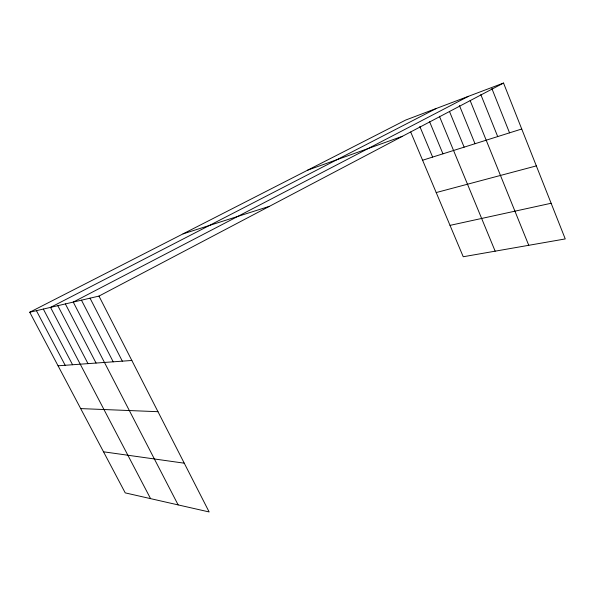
<?xml version="1.0" encoding="UTF-8"?>
<svg xmlns="http://www.w3.org/2000/svg" width="595" height="595" viewBox="0 0 595 595"><rect width="100%" height="100%" fill="white"/><g stroke="black" fill="none" stroke-linecap="round" stroke-linejoin="round"><path stroke-width="0.89" d="M98.978 296.087L209.142 511.953L125.225 492.876L29.75 312.234L98.978 296.087L503.541 83.047L565.25 238.93L463.237 256.75L410.714 132.031M468.429 96.323L73.252 302.082L178.128 504.902M436.209 108.506L50.538 307.384L150.572 498.64M29.75 312.234L405.671 120.056L503.541 83.047M307.741 170.118L402.421 136.292M183.052 233.865L269.416 206.331M422.591 160.241L521.733 129.003M436.209 192.564L536.333 165.893M450.028 225.371L551.126 203.259M58.057 365.791L131.837 360.473M80.682 408.594L157.98 411.695M103.515 451.798L184.257 463.185M36.414 310.679L65.175 365.278M43.331 309.065L72.568 364.742M57.804 305.689L88.001 363.634M65.376 303.926L96.07 363.047M81.463 300.17L113.206 361.812M90.031 298.169L122.325 361.158M419.839 126.504L432.632 157.08M429.605 121.752L442.948 153.822M439.393 116.218L495.159 251.172M449.448 111.377L464.137 147.151M459.459 105.583L475.011 143.722M470.169 100.622L528.754 245.304M480.827 94.598L497.703 136.575M491.834 88.454L509.543 132.841"/></g></svg>
